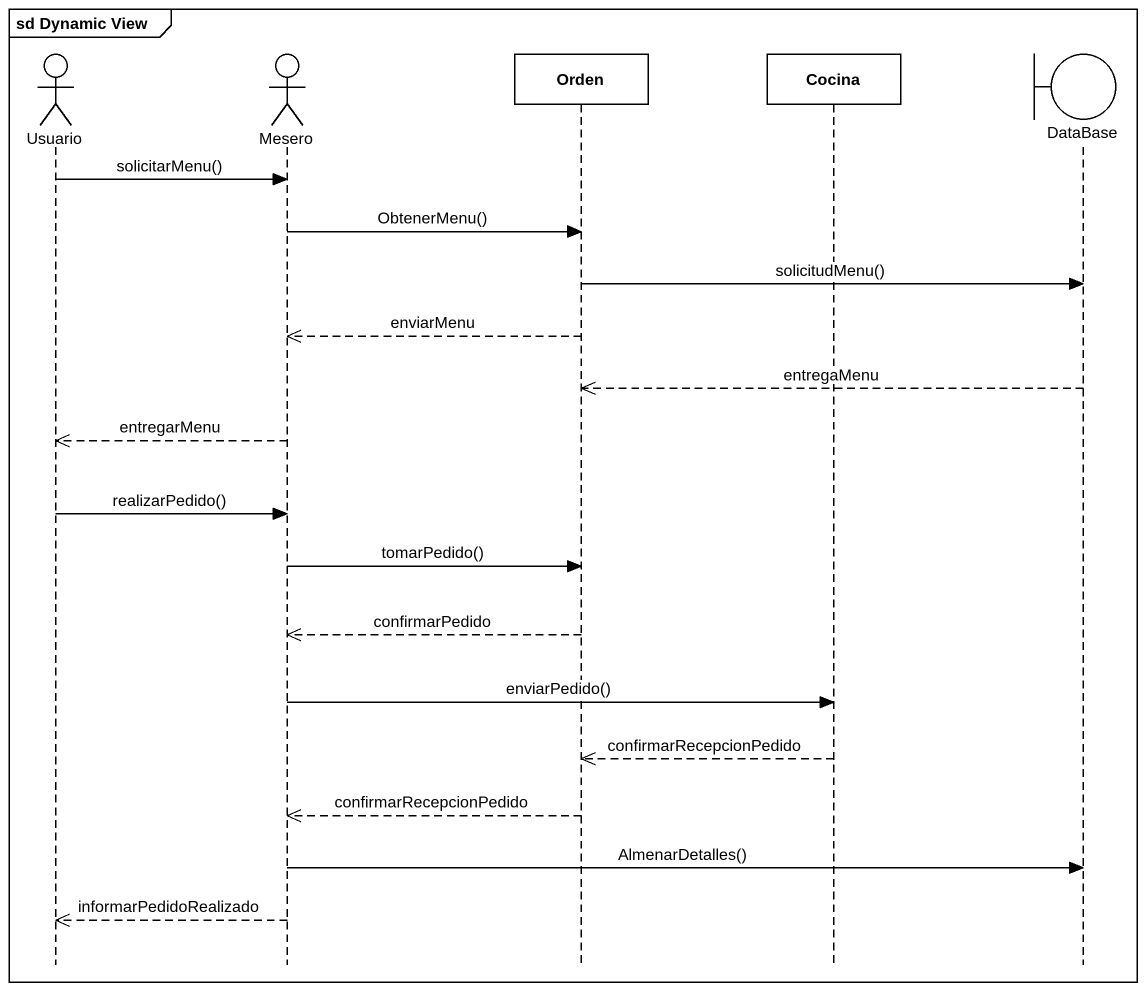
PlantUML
@startuml
mainframe sd Dynamic View
hide footbox
actor Usuario
actor Mesero
participant Orden
participant Cocina
boundary "DataBase" as DataBase_

Usuario -> Mesero : solicitarMenu()
Mesero -> Orden : ObtenerMenu()
Orden -> DataBase_ : solicitudMenu()
Orden -->> Mesero : enviarMenu
DataBase_ -->> Orden : entregaMenu
Mesero -->> Usuario : entregarMenu
Usuario -> Mesero : realizarPedido()
Mesero -> Orden : tomarPedido()
Orden -->> Mesero : confirmarPedido
Mesero -> Cocina : enviarPedido()
Cocina -->> Orden : confirmarRecepcionPedido
Orden -->> Mesero : confirmarRecepcionPedido
Mesero -> DataBase_ : AlmenarDetalles()
Mesero -->> Usuario : informarPedidoRealizado
@enduml
